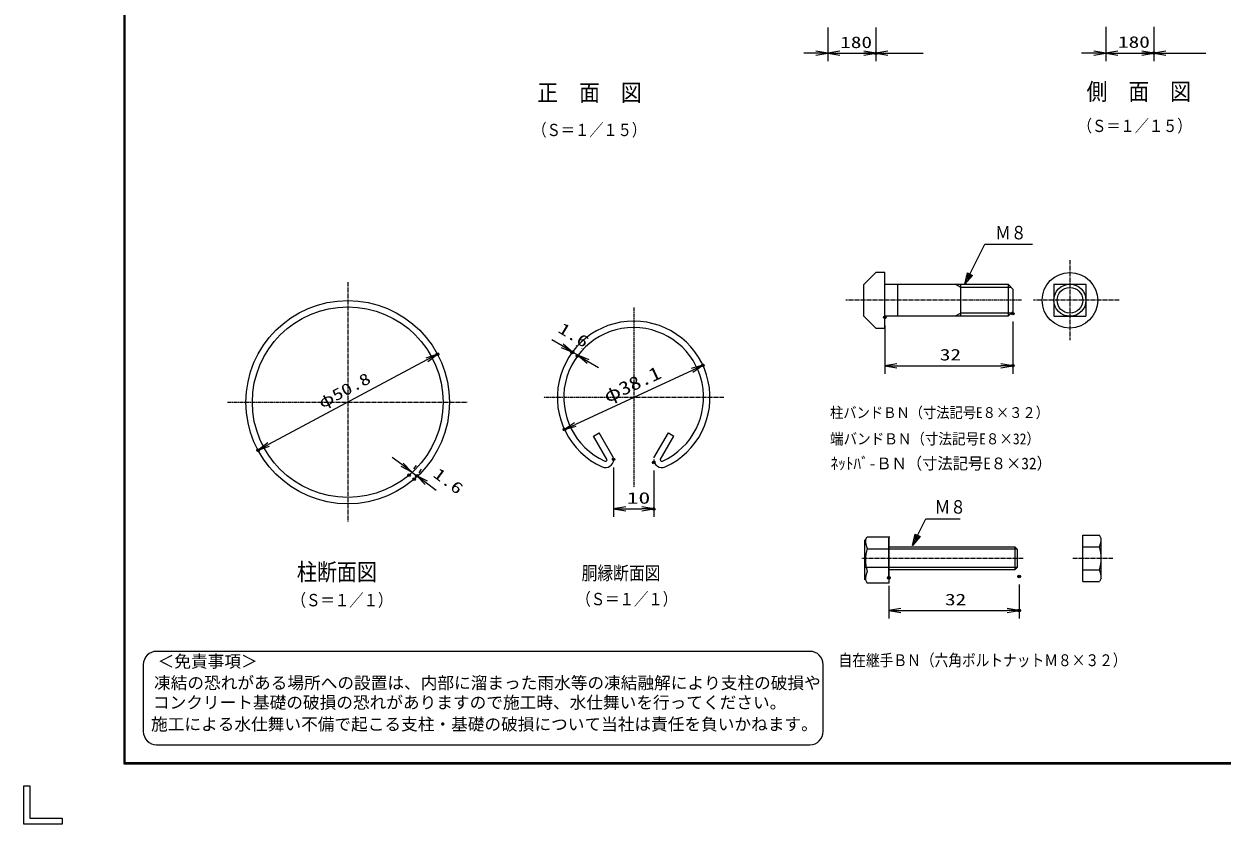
# Model space of a CAD drawing. Units: millimetres, scale not verified. Extents: x -4425 to 4425, y -3150 to 3150.
# Drawn here: x -4425 to 60, y -3150 to -152 of the extents above; entities that cross this region are included whole.
import ezdxf
from ezdxf.enums import TextEntityAlignment as Align

# ---------------------------------------------------------------- set-up
doc = ezdxf.new("R2010")
doc.units = ezdxf.units.MM
doc.header["$LTSCALE"] = 20
doc.header["$PDMODE"] = 32
doc.header["$PDSIZE"] = 10
doc.linetypes.add('USER1', pattern=[1.125, 0.75, -0.125, 0.125, -0.125])
for name, color, linetype, lineweight in [('0-0_12', 2, 'USER1', 25), ('0-1_2', 7, 'Continuous', 25), ('0-2_1', 7, 'Continuous', 25), ('0-7_EXTCNT-L', 2, 'Continuous', 25), ('0-8_0', 7, 'Continuous', 25), ('0-B_DIMENS-D', 2, 'Continuous', 25), ('0-C_WAKU', 7, 'Continuous', 25), ('0-D_D-TTL-TXT', 7, 'Continuous', 25)]:
    doc.layers.add(name, color=color, linetype=linetype, lineweight=lineweight)
doc.layers.add('0-9_DEFPOINTS', color=7, linetype='Continuous')
doc.styles.add('ＭＳ ゴシック', font='')
doc.styles.get('ＭＳ ゴシック').set_extended_font_data('MS Gothic')

# ---------------------------------------------------------------- blocks, each defined once
blk = doc.blocks.new('DARROWS')
at = {"layer": '0-8_0', "color": 2}
blk.add_line((0, 0), (-19.982, 0), dxfattribs=at)
blk.add_lwpolyline([(-20, -3.333), (0, 0), (-20, 3.333)], dxfattribs=at)

msp = doc.modelspace()

# ---------------------------------------------------------------- linework, layer by layer
at = {"layer": '0-0_12'}
for p, q in [((-3213, -1119.44), (-3213, -2019.48)), ((-3662.99, -1569.48), (-2762.99, -1569.48))]:
    msp.add_line(p, q, dxfattribs=at)
at = {"layer": '0-0_12', "color": 7, "linetype": 'Continuous'}
for radius in [381, 357]:
    msp.add_circle((-3213, -1569.48), radius, dxfattribs=at)
at = {"layer": '0-1_2'}
for p, q in [((-1202.63, -1083.74), (-1235.63, -1083.74)), ((-1280.63, -1246.58), (-1280.63, -1128.74)), ((-1202.63, -1127.66), (-740.63, -1127.66)), ((-917.63, -1247.66), (-917.63, -1127.66)), ((-722.63, -1145.66), (-722.63, -1229.66)), ((-740.63, -1247.66), (-1202.63, -1247.66)), ((-1276.74, -2235.37), (-1276.74, -2085.73)), ((-1274.74, -2085.73), (-1268.06, -2074.15)), ((-1187.42, -2230.08), (-1187.43, -2078.88)), ((-461.49, -2068.08), (-399.06, -2068.08)), ((-461.49, -2111.28), (-461.49, -2068.08)), ((-1187.43, -2111.28), (-716.06, -2111.28)), ((-707.43, -2119.92), (-707.43, -2189.04)), ((-461.49, -2111.28), (-399.06, -2111.28)), ((-461.49, -2197.68), (-399.06, -2197.68)), ((-1274.74, -2235.37), (-1268.06, -2246.95)), ((-461.49, -2240.88), (-399.06, -2240.88)), ((-392.37, -2229.3), (-399.06, -2240.88))]:
    msp.add_line(p, q, dxfattribs=at)
at = {"layer": '0-1_2', "color": 4}
for p, q in [((-728.63, -1139.66), (-917.63, -1139.66)), ((-728.63, -1235.66), (-917.63, -1235.66)), ((-707.43, -2119.92), (-1268.84, -2119.92)), ((-707.43, -2189.04), (-1274.74, -2189.04))]:
    msp.add_line(p, q, dxfattribs=at)
at = {"layer": '0-1_2'}
for points in [[(-1235.63, -1291.58), (-1202.63, -1291.58), (-1202.63, -1083.74)], [(-392.37, -2229.3), (-392.37, -2079.66), (-399.06, -2068.08)], [(-716.06, -2197.68), (-1187.43, -2197.68), (-1187.43, -2111.28)]]:
    msp.add_lwpolyline(points, dxfattribs=at)
for centre, radius, start, end in [((-1196.64, -2085.73), 78.11, 179.99966, 203.88217), ((-470.48, -2079.66), 78.11, 336.11783, 0.00034), ((-1131.87, -2160.55), 142.88, 162.40051, 197.59897), ((-535.25, -2154.48), 142.88, 342.40103, 17.59949), ((-470.48, -2229.3), 78.11, 0.00017, 23.88306), ((-1196.64, -2235.37), 78.11, 156.11694, 179.99983)]:
    msp.add_arc(centre, radius, start, end, dxfattribs=at)
at = {"layer": '0-2_1', "color": 2, "linetype": 'USER1'}
for p, q in [((-509.39, -1037.66), (-509.39, -1337.66)), ((-690.93, -1187.66), (-1348.49, -1187.66)), ((-324.58, -1187.66), (-645.98, -1187.66)), ((-2142.51, -1214.16), (-2142.5, -1889.16)), ((-1805.01, -1551.66), (-2480.01, -1551.66)), ((-683.82, -2154.48), (-1289.12, -2154.48)), ((-349.01, -2154.48), (-498.43, -2154.48))]:
    msp.add_line(p, q, dxfattribs=at)
at = {"layer": '0-2_1'}
for p, q in [((-1235.63, -1083.74), (-1280.63, -1128.74)), ((-1154.27, -1127.66), (-1154.27, -1247.66)), ((-740.63, -1127.66), (-740.63, -1247.66)), ((-740.63, -1127.66), (-722.63, -1145.66)), ((-569.4, -1127.66), (-449.39, -1127.66)), ((-569.4, -1127.66), (-569.4, -1247.66)), ((-449.39, -1127.66), (-449.39, -1247.66)), ((-1235.63, -1291.58), (-1280.63, -1246.58)), ((-740.63, -1247.66), (-722.63, -1229.66)), ((-569.4, -1247.66), (-449.39, -1247.66)), ((-2293.12, -1696.25), (-2272.33, -1684.25)), ((-2241.65, -1785.39), (-2293.12, -1696.25)), ((-2218.02, -1778.32), (-2272.33, -1684.25)), ((-2066.99, -1778.32), (-2012.68, -1684.25)), ((-2043.36, -1785.39), (-1991.89, -1696.25)), ((-2012.68, -1684.25), (-1991.89, -1696.25)), ((-716.06, -2111.28), (-707.43, -2119.92)), ((-716.06, -2197.68), (-707.43, -2189.04))]:
    msp.add_line(p, q, dxfattribs=at)
at = {"layer": '0-2_1', "color": 4}
for p, q in [((-917.63, -1139.66), (-938.41, -1127.66)), ((-917.63, -1235.66), (-938.41, -1247.66)), ((-716.06, -2111.28), (-716.06, -2197.68))]:
    msp.add_line(p, q, dxfattribs=at)
for points in [[(-902.63, -1127.66), (-827.63, -977.66), (-650.03, -977.66)], [(-879.15, -1092.44), (-893.23, -1108.88), (-888.54, -1087.75)], [(-1098.42, -2106.08), (-1048.46, -2006.15), (-920.65, -2006.15)], [(-1074.95, -2070.86), (-1089.03, -2087.29), (-1084.34, -2066.16)]]:
    msp.add_lwpolyline(points, dxfattribs=at)
for points in [[(-874.45, -1094.79), (-902.63, -1127.66), (-893.23, -1085.4)], [(-1070.25, -2073.21), (-1098.42, -2106.08), (-1089.03, -2063.82)]]:
    msp.add_lwpolyline(points, close=True, dxfattribs=at)
at = {"layer": '0-2_1'}
msp.add_lwpolyline([(-461.49, -2240.88), (-461.49, -2197.68), (-461.49, -2111.28)], dxfattribs=at)
for radius in [103.95, 60]:
    msp.add_circle((-509.39, -1187.66), radius, dxfattribs=at)
at = {"layer": '0-2_1', "color": 4}
msp.add_circle((-509.39, -1187.66), 48, dxfattribs=at)
at = {"layer": '0-2_1'}
for centre, radius, start, end in [((-2142.51, -1551.66), 285.75, 294.33142, 245.56897), ((-2142.51, -1551.66), 261.75, 294.33142, 245.56897), ((-2248.05, -1783.99), 30.55, 245.56751, 0.00064), ((-2248.05, -1783.99), 6.55, 245.56677, 347.70767), ((-2036.96, -1783.99), 30.55, 179.99992, 294.43259), ((-2036.96, -1783.99), 6.55, 192.29338, 294.43329)]:
    msp.add_arc(centre, radius, start, end, dxfattribs=at)
at = {"layer": '0-7_EXTCNT-L'}
for p, q in [((-2409.97, -1358.62), (-2448.56, -1335.47)), ((-2351.39, -1393.77), (-2371.39, -1381.77)), ((-2312.8, -1416.92), (-2274.21, -1440.08)), ((-3010.13, -1803.4), (-3046.19, -1776.47)), ((-2974.08, -1830.32), (-2954.36, -1845.05)), ((-2918.3, -1871.97), (-2882.24, -1898.9)), ((-2172.51, -1969.54), (-2112.51, -1969.54))]:
    msp.add_line(p, q, dxfattribs=at)
at = {"layer": '0-7_EXTCNT-L', "color": 1}
for p, q in [((-2357.01, -1357.81), (-2355.95, -1356.05)), ((-2337.01, -1369.81), (-2335.95, -1368.05)), ((-2965.56, -1818.91), (-2956.13, -1806.28)), ((-2945.84, -1833.64), (-2936.41, -1821.01)), ((-2217.51, -1813.74), (-2217.51, -1999.54)), ((-2067.51, -1825.54), (-2067.51, -1999.54))]:
    msp.add_line(p, q, dxfattribs=at)
at = {"layer": '0-8_0', "color": 1}
for p, q in [((-1415.42, -166.12), (-1415.42, -292.4)), ((-1415.42, -166.12), (-1415.42, -292.4)), ((-1235.42, -166.12), (-1235.42, -292.4)), ((-1235.42, -166.12), (-1235.42, -292.4)), ((-375.42, -163.62), (-375.42, -291.4)), ((-195.42, -163.62), (-195.42, -291.4)), ((-375.42, -183.62), (-375.42, -291.4)), ((-195.42, -183.62), (-195.42, -291.4)), ((-1202.63, -1281.58), (-1202.63, -1462.83)), ((-722.63, -1267.66), (-722.63, -1462.83)), ((-1187.43, -2257.68), (-1187.43, -2380.13)), ((-699, -2252.13), (-699, -2380.13))]:
    msp.add_line(p, q, dxfattribs=at)
at = {"layer": '0-8_0', "color": 2}
for p, q in [((-1460.42, -262.4), (-1505.42, -262.4)), ((-1415.42, -262.4), (-1235.42, -262.4)), ((-1370.42, -262.4), (-1280.42, -262.4)), ((-420.42, -261.4), (-465.42, -261.4)), ((-375.42, -261.4), (-195.42, -261.4)), ((-330.42, -261.4), (-240.42, -261.4)), ((-1157.63, -1432.83), (-767.63, -1432.83)), ((-1142.43, -2350.13), (-744, -2350.13))]:
    msp.add_line(p, q, dxfattribs=at)
at = {"layer": '0-8_0'}
for p, q in [((-1415.42, -262.4), (-1460.38, -262.4)), ((-1235.42, -262.4), (-1190.46, -262.4)), ((-375.42, -261.4), (-420.38, -261.4)), ((-195.42, -261.4), (-150.46, -261.4)), ((-1268.06, -2074.15), (-1183.39, -2074.15)), ((-1187.43, -2074.15), (-1187.43, -2246.95)), ((-1185.5, -2246.95), (-1268.06, -2246.95))]:
    msp.add_line(p, q, dxfattribs=at)
for points in [[(-1460.42, -269.9), (-1415.42, -262.4), (-1460.42, -254.9)], [(-1190.42, -254.9), (-1235.42, -262.4), (-1190.42, -269.9)], [(-420.42, -268.9), (-375.42, -261.4), (-420.42, -253.9)], [(-150.42, -253.9), (-195.42, -261.4), (-150.42, -268.9)]]:
    msp.add_lwpolyline(points, dxfattribs=at)
at = {"layer": '0-8_0', "color": 2}
for points in [[(-1190.42, -262.4), (-1145.42, -262.4), (-1058.42, -262.4)], [(-150.42, -261.4), (-105.42, -261.4), (-0.42, -261.4)]]:
    msp.add_lwpolyline(points, dxfattribs=at)
at = {"layer": '0-9_DEFPOINTS'}
for p in [(-1235.42, -262.4), (-195.42, -261.4), (-1202.63, -1251.58), (-722.63, -1237.66), (-2877.11, -1389.66), (-2372.44, -1383.54), (-2371.39, -1381.77), (-2352.44, -1395.54), (-1883.35, -1431.28), (-722.63, -1432.83), (-2401.66, -1672.03), (-3548.89, -1749.31), (-2217.51, -1783.74), (-2067.51, -1795.54), (-2983.51, -1842.95), (-2963.79, -1857.68), (-2954.36, -1845.05), (-2067.51, -1969.54), (-1187.43, -2227.68), (-699, -2222.13), (-699, -2350.13)]:
    msp.add_point(p, dxfattribs=at)
at = {"layer": '0-B_DIMENS-D'}
for p, q in [((-2916.78, -1410.9), (-3509.22, -1728.07)), ((-1924.16, -1450.24), (-2360.85, -1653.07))]:
    msp.add_line(p, q, dxfattribs=at)
at = {"layer": '0-C_WAKU'}
for p, q in [((-4048.16, -2923), (-4048.16, 2923)), ((-4403.67, -3006.75), (-4403.67, -3128.51)), ((-4281.91, -3150), (-4425.16, -3150))]:
    msp.add_line(p, q, dxfattribs=at)
msp.add_lwpolyline([(-4050.16, 2925), (4199.84, 2925), (4199.84, -2925), (-4050.16, -2925)], close=True, dxfattribs=at)
for points in [[(4197.84, 2923), (4197.84, -2923), (-4048.16, -2923)], [(4195.84, 2921), (4195.84, -2921), (-4046.16, -2921)], [(-4046.16, -2921), (-4046.16, 2921), (4195.84, 2921)], [(-4425.16, -3150), (-4425.16, -3006.75), (-4403.67, -3006.75)], [(-4403.67, -3128.51), (-4281.91, -3128.51), (-4281.91, -3150)]]:
    msp.add_lwpolyline(points, dxfattribs=at)
at = {"layer": '0-D_D-TTL-TXT', "color": 2}
for p, q in [((-1482.89, -2502.9), (-3928.44, -2502.9)), ((-3978.44, -2552.9), (-3978.44, -2802.9)), ((-1432.89, -2802.9), (-1432.89, -2552.9)), ((-3928.44, -2852.9), (-1482.89, -2852.9))]:
    msp.add_line(p, q, dxfattribs=at)
for centre, start, end in [((-3928.44, -2552.9), 90, 180), ((-1482.89, -2552.9), 0, 90), ((-3928.44, -2802.9), 180, 270), ((-1482.89, -2802.9), 270, 0)]:
    msp.add_arc(centre, 50, start, end, dxfattribs=at)

# ---------------------------------------------------------------- block references
at = {"layer": '0-7_EXTCNT-L', "xscale": 2.25, "yscale": 2.25}
for p, rotation in [((-2371.39, -1381.77), 329.03624), ((-2351.39, -1393.77), 149.03624), ((-2974.08, -1830.32), 323.24961), ((-2954.36, -1845.05), 143.24961), ((-2217.51, -1969.54), 180)]:
    msp.add_blockref('DARROWS', p, dxfattribs=dict(at, rotation=rotation))
msp.add_blockref('DARROWS', (-2067.51, -1969.54), dxfattribs=at)
at = {"layer": '0-8_0', "xscale": 2.25, "yscale": 2.25, "rotation": 180}
for p in [(-1415.42, -262.4), (-375.42, -261.4), (-1202.63, -1432.83), (-1187.43, -2350.13)]:
    msp.add_blockref('DARROWS', p, dxfattribs=at)
at = {"layer": '0-8_0', "xscale": 2.25, "yscale": 2.25}
for p in [(-1235.42, -262.4), (-195.42, -261.4), (-722.63, -1432.83), (-699, -2350.13)]:
    msp.add_blockref('DARROWS', p, dxfattribs=at)
at = {"layer": '0-B_DIMENS-D', "xscale": 2.25, "yscale": 2.25}
for p, rotation in [((-2877.11, -1389.66), 28.16299), ((-1883.35, -1431.28), 24.91376), ((-2401.66, -1672.03), 204.91376), ((-3548.89, -1749.31), 208.16299)]:
    msp.add_blockref('DARROWS', p, dxfattribs=dict(at, rotation=rotation))

# ---------------------------------------------------------------- texts
at = {"layer": '0-2_1', "color": 4, "style": 'ＭＳ ゴシック'}
for s, height, width, p in [('正\u3000面\u3000図', 63.64, 0.9, (-2503.26, -460.72)), ('側\u3000面\u3000図', 63.64, 0.9, (-446.81, -456.77)), ('（Ｓ＝１／１５）', 45.89, 0.85, (-2521.69, -586.3)), ('（Ｓ＝１／１５）', 45.89, 0.85, (-479.69, -571.06)), ('Ｍ８', 50.51, 0.85, (-789.08, -974.63)), ('柱バンドＢＮ（寸法記号E８×３２）', 40.47, 0.9, (-1407.35, -1640.84)), ('端バンドＢＮ（寸法記号E８×32）', 41.32, 0.9, (-1407.35, -1739.84)), ('ﾈｯﾄﾊﾞ-ＢＮ（寸法記号E８×32）', 44.11, 0.95, (-1405.4, -1834.23)), ('Ｍ８', 50.51, 0.85, (-1015.92, -2002.19)), ('柱断面図', 64.62, 0.85, (-3403.46, -2257.2)), ('胴縁断面図', 50.94, 0.85, (-2337.46, -2250.57)), ('（Ｓ＝１／１）', 46.48, 0.85, (-3423.02, -2348.31)), ('（Ｓ＝１／１）', 46.48, 0.85, (-2357.02, -2344.31)), ('自在継手ＢＮ（六角ボルトナットＭ８×３２）', 44.29, 0.85, (-1375.59, -2571.69))]:
    msp.add_text(s, height=height, dxfattribs=dict(at, width=width)).set_placement(p, align=Align.BOTTOM_LEFT)
at = {"layer": '0-7_EXTCNT-L', "color": 3, "style": 'ＭＳ ゴシック', "width": 1.35}
for rotation, p in [(329.036, (-2435.95, -1316.59)), (323.25, (-2904.88, -1856.73))]:
    msp.add_text('1.6', height=43.26, rotation=rotation, dxfattribs=at).set_placement(p, align=Align.BOTTOM_LEFT)
at = {"layer": '0-7_EXTCNT-L', "color": 3, "style": 'ＭＳ ゴシック', "width": 1.5}
msp.add_text('10', height=43.26, dxfattribs=at).set_placement((-2168.76, -1962.86), align=Align.BOTTOM_LEFT)
at = {"layer": '0-8_0', "color": 3, "style": 'ＭＳ ゴシック', "width": 1.35}
for s, p in [('180', (-1369.29, -255.72)), ('180', (-329.29, -254.72)), ('32', (-996.38, -1426.16)), ('32', (-976.96, -2343.46))]:
    msp.add_text(s, height=43.26, dxfattribs=at).set_placement(p, align=Align.BOTTOM_LEFT)
at = {"layer": '0-B_DIMENS-D', "color": 3, "style": 'ＭＳ ゴシック'}
for s, height, rotation, width, p in [('φ50.8', 43.3, 28.163, 1.3, (-3302.87, -1605.79)), ('φ38.1', 50.51, 24.914, 1.2, (-2234.34, -1587.01))]:
    msp.add_text(s, height=height, rotation=rotation, dxfattribs=dict(at, width=width)).set_placement(p, align=Align.BOTTOM_LEFT)
at = {"layer": '0-D_D-TTL-TXT', "style": 'ＭＳ ゴシック'}
for s, p in [('＜免責事項＞ \u3000\u3000', (-3924.73, -2577.08)), ('凍結の恐れがある場所への設置は、内部に溜まった雨水等の凍結融解により支柱の破損や', (-3938.25, -2657.58)), ('コンクリート基礎の破損の恐れがありますので施工時、水仕舞いを行ってください。', (-3942.36, -2731)), ('施工による水仕舞い不備で起こる支柱・基礎の破損について当社は責任を負いかねます。 ', (-3949.36, -2812.5))]:
    msp.add_text(s, height=45.75, dxfattribs=at).set_placement(p, align=Align.BOTTOM_LEFT)

doc.saveas('drawing.dxf')
